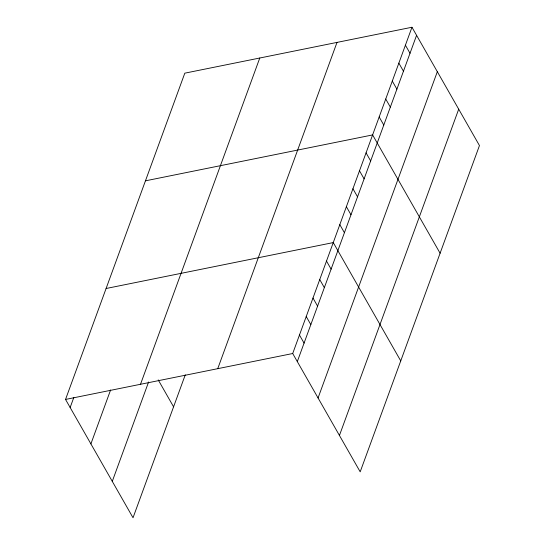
<?xml version="1.0" encoding="UTF-8"?>
<svg xmlns="http://www.w3.org/2000/svg" width="545" height="545" viewBox="0 0 545 545"><rect width="100%" height="100%" fill="white"/><g stroke="black" fill="none" stroke-linecap="round" stroke-linejoin="round"><path stroke-width="0.82" d="M185.273 374.831L133.028 517.75L65.543 399.437L184.809 73.166L411.972 27.25L479.457 145.563L360.191 471.834L292.706 353.521L411.972 27.25M70.148 407.51L73.807 397.496M90.899 443.889L110.608 389.961M140.508 384.286L259.774 58.015M112.277 481.371L148.601 381.991M217.741 368.672L337.008 42.401M297.311 361.594L416.578 35.323M318.062 397.973L437.328 71.702M339.44 435.455L458.706 109.184M145.447 180.831L372.617 134.922L440.101 253.234M106.091 288.503L333.261 242.586L400.745 360.906M65.543 399.437L292.706 353.521M405.412 45.194L410.017 53.267M398.851 63.138L403.457 71.211M392.298 81.082L396.903 89.155M385.737 99.027L390.343 107.106M379.177 116.977L383.782 125.05M366.056 152.866L370.661 160.939M359.496 170.81L364.101 178.883M352.935 188.754L357.54 196.827M346.375 206.698L350.98 214.771M339.821 224.642L344.42 232.715M326.503 261.075L331.108 269.148M319.745 279.565L324.343 287.637M312.98 298.054L317.585 306.127M306.222 316.543L310.827 324.616M299.464 335.032L304.069 343.105M158.22 379.899L173.576 406.815"/></g></svg>
